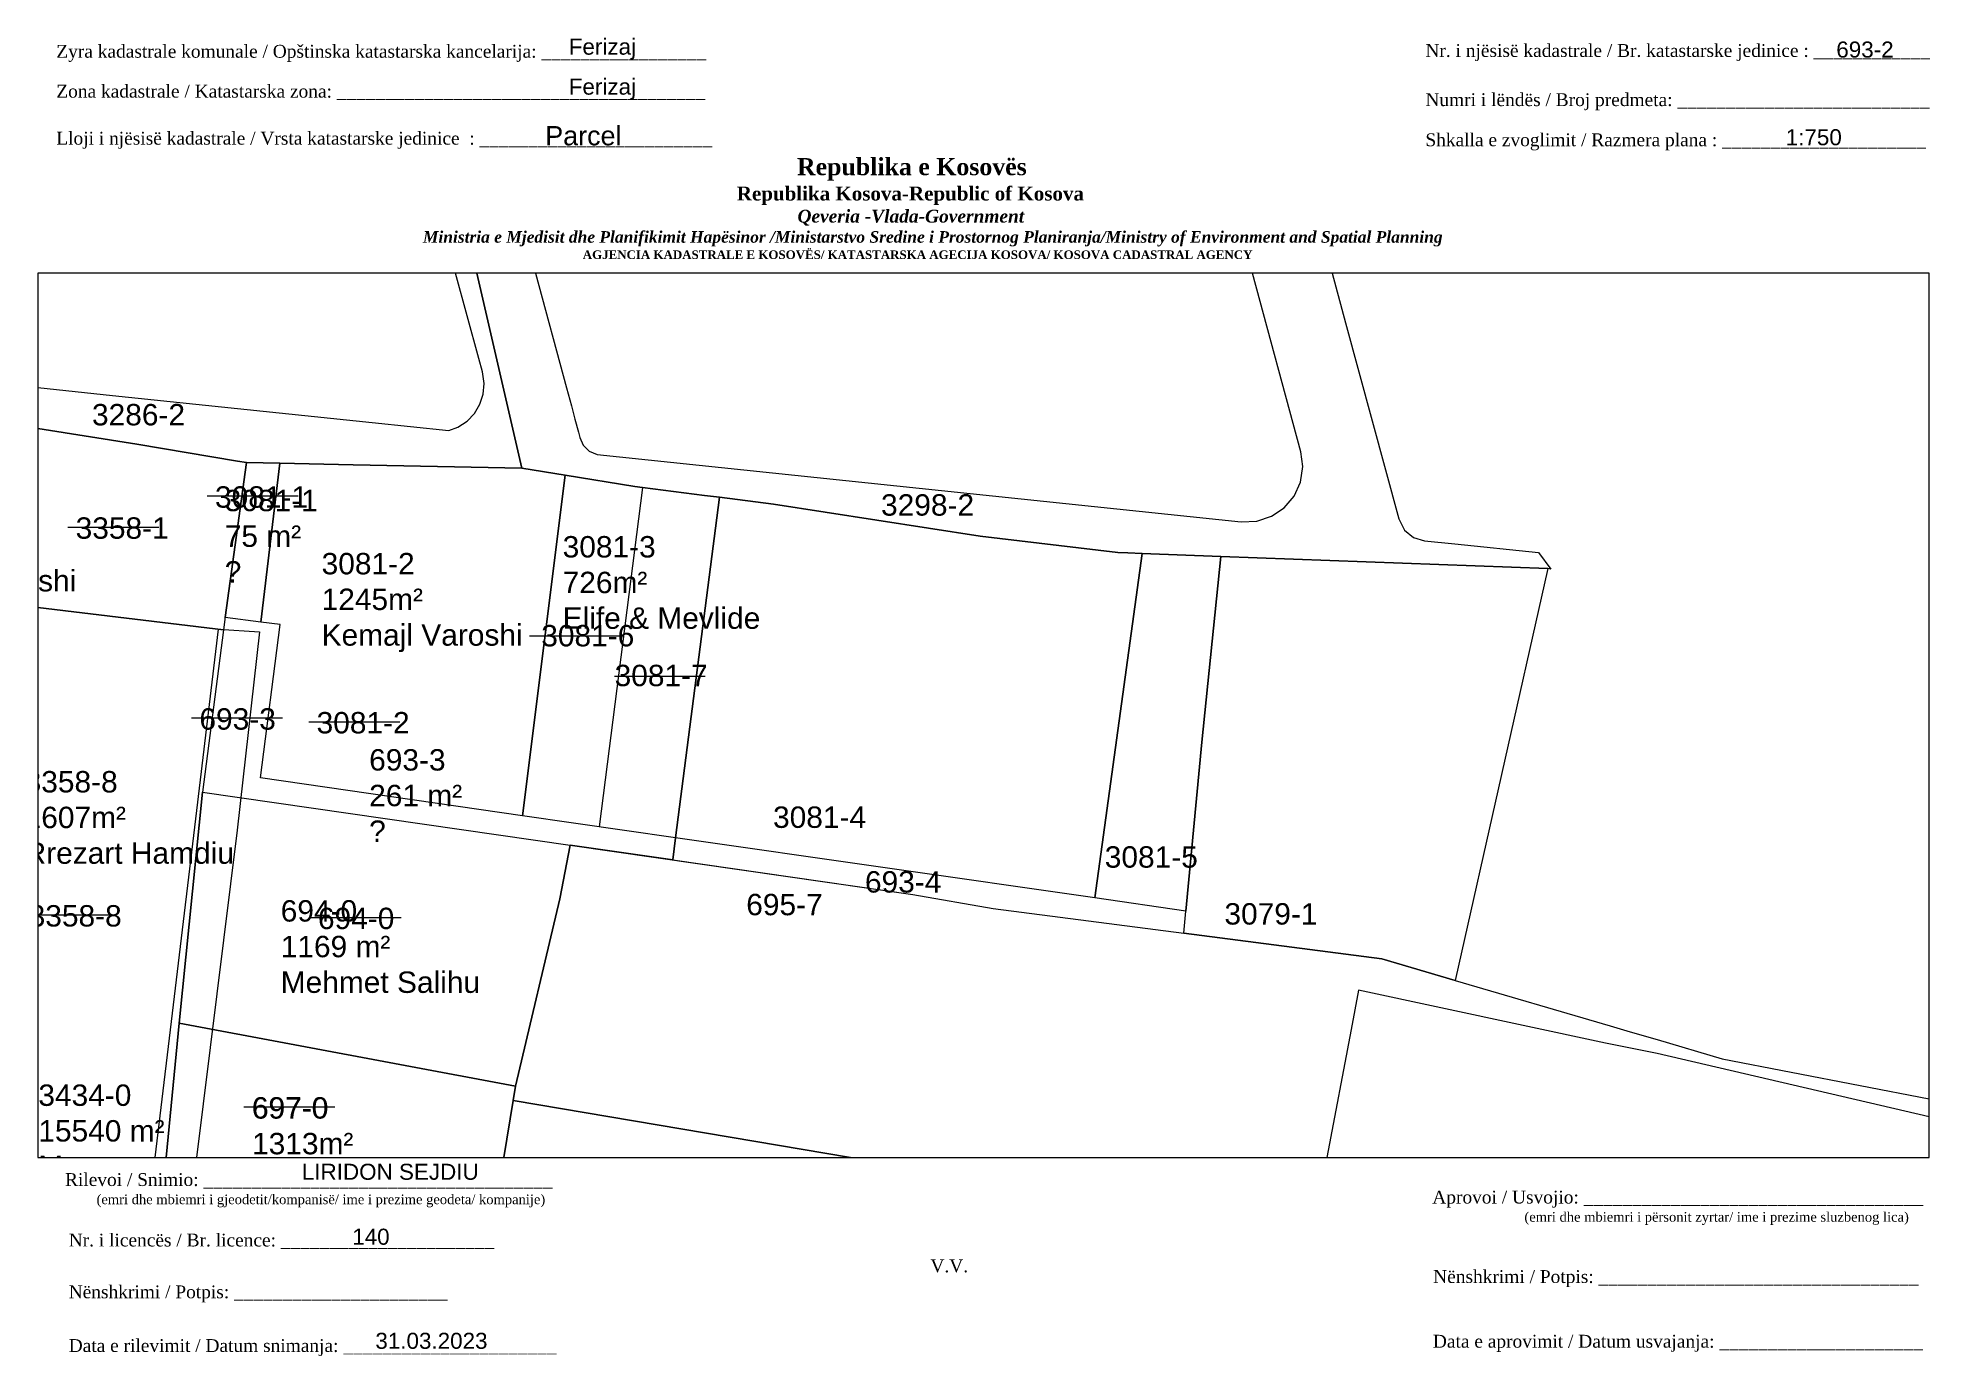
# Paper-space layout '693-2' of a CAD drawing. Header units: metres, sheet in millimetres. Extents: x 0 to 295, y 2 to 207.
# The model-space entities are those that its viewports show. They can reach past a viewport. Long polylines and large blocks are cut down to what shows.
import ezdxf

# ---------------------------------------------------------------- set-up
doc = ezdxf.new("R2010")
doc.units = ezdxf.units.M
doc.layers.get('0').update_dxf_attribs({"lineweight": 0})
for name, color, linetype, lineweight in [('Asfallt', 97, 'Continuous', 0), ('bashkimi symbol', 1, 'Continuous', 0), ('Korniza e jashtme', 7, 'Continuous', 0), ('Ndarjet', 1, 'Continuous', 0), ('nr Parcela baze', 7, 'Continuous', 0), ('Nr Parceles Baze', 7, 'Continuous', 0), ('Nr-Kojshi', 251, 'Continuous', 0), ('Parc-Kojshi', 251, 'Continuous', 0), ('Parc-Re', 1, 'Continuous', 0), ('Parcela Baze', 7, 'Continuous', 0), ('ParcRePo', 1, 'Continuous', 0)]:
    doc.layers.add(name, color=color, linetype=linetype, lineweight=lineweight)
doc.styles.get("Standard").update_dxf_attribs({"font": 'arial.ttf'})

msp = doc.modelspace()

# ---------------------------------------------------------------- linework, layer by layer
at = {"layer": 'Asfallt'}
msp.add_polyline3d([(7511399.58, 4692273.15, 619.92), (7511405.78, 4692324.59, 619.92), (7511408.3, 4692345.79, 619.96), (7511413.09, 4692345.49, 619.99), (7511410.51, 4692322.29, 620.02), (7511404.4, 4692273.17, 619.96)], dxfattribs=at)
at = {"layer": 'bashkimi symbol', "flags": 128}
for points in [[(7511406.99, 4692361.35), (7511417.61, 4692361.35)], [(7511390.71, 4692357.72), (7511401.33, 4692357.72)], [(7511444.64, 4692344.99), (7511455.25, 4692344.99)], [(7511454.57, 4692340.3), (7511465.19, 4692340.3)], [(7511405.17, 4692335.41), (7511415.79, 4692335.41)], [(7511418.86, 4692334.97), (7511429.48, 4692334.97)], [(7511419.02, 4692312.1), (7511429.64, 4692312.1)], [(7511411.29, 4692289.96), (7511421.91, 4692289.96)]]:
    msp.add_lwpolyline(points, dxfattribs=at)
at = {"layer": 'bashkimi symbol', "elevation": -619.81, "flags": 128}
msp.add_lwpolyline([(7511385.22, 4692312.4), (7511395.83, 4692312.4)], dxfattribs=at)
at = {"layer": 'Ndarjet', "flags": 128}
msp.add_lwpolyline([(7511461.72, 4692321.41), (7511461.39, 4692318.82)], dxfattribs=at)
at = {"layer": 'Parc-Kojshi', "flags": 128}
for points in [[(7511537.36, 4692391.24), (7511540, 4692381.57), (7511546.21, 4692358.67), (7511546.88, 4692357.37), (7511547.92, 4692356.51), (7511549.22, 4692356.11), (7511552.77, 4692355.74), (7511562.53, 4692354.74), (7511563.96, 4692352.81), (7511563.64, 4692352.88), (7511525.4, 4692354.28), (7511516.22, 4692354.63), (7511514.57, 4692354.69), (7511513.4, 4692354.73), (7511497.29, 4692356.64), (7511473.17, 4692360.4), (7511466.85, 4692361.2), (7511465.09, 4692361.42), (7511457.83, 4692362.34), (7511456.97, 4692362.45), (7511448.83, 4692363.77), (7511443.74, 4692364.6), (7511434.9, 4692403.06)], [(7511430.34, 4692442.71), (7511448.97, 4692373.99), (7511449.54, 4692371.88), (7511449.96, 4692370.32), (7511450.37, 4692368.8), (7511450.53, 4692368.2), (7511450.92, 4692367.29), (7511451.63, 4692366.58), (7511452.54, 4692366.19), (7511527.81, 4692358.34), (7511529.61, 4692358.41), (7511531.34, 4692358.97), (7511532.82, 4692359.96), (7511533.97, 4692361.31), (7511534.72, 4692362.96), (7511534.99, 4692364.81), (7511534.76, 4692366.51), (7511508.37, 4692463.86)], [(7511381.38, 4692374.62), (7511395.94, 4692373.1), (7511426.25, 4692369.94), (7511435.22, 4692369), (7511436.29, 4692369.39), (7511437.36, 4692370.09), (7511438.22, 4692370.98), (7511438.86, 4692372.06), (7511439.24, 4692373.25), (7511439.34, 4692374.49), (7511439.14, 4692375.87), (7511438.71, 4692377.4), (7511421.67, 4692440.29)], [(7511434.9, 4692403.06), (7511443.74, 4692364.6), (7511424.06, 4692365), (7511415.47, 4692365.18), (7511411.58, 4692365.25), (7511410.53, 4692365.42), (7511398.76, 4692367.39), (7511367.25, 4692372.38)], [(7511497.29, 4692356.64), (7511513.4, 4692354.73), (7511514.57, 4692354.69), (7511516.22, 4692354.63), (7511510.7, 4692314.38), (7511510.7, 4692314.37), (7511461.72, 4692321.41), (7511466.85, 4692361.2), (7511473.17, 4692360.4), (7511497.29, 4692356.64)], [(7511525.4, 4692354.28), (7511523.21, 4692332.57), (7511521.34, 4692312.84), (7511510.7, 4692314.37), (7511510.7, 4692314.38), (7511516.22, 4692354.63), (7511525.4, 4692354.28)], [(7511544.23, 4692307.25), (7511521.1, 4692310.25), (7511521.34, 4692312.84), (7511523.21, 4692332.57), (7511525.4, 4692354.28), (7511563.64, 4692352.88), (7511552.81, 4692304.73), (7511544.23, 4692307.25)], [(7511632.17, 4692283.22), (7511630.14, 4692283.7), (7511576.39, 4692296.18), (7511570.36, 4692297.39), (7511541.51, 4692303.58), (7511540.66, 4692298.99), (7511536.08, 4692275.04), (7511487.23, 4692283.19), (7511442.75, 4692290.68), (7511443.03, 4692292.38), (7511448.2, 4692314.28), (7511449.4, 4692320.55), (7511489.45, 4692314.77), (7511498.81, 4692313.15), (7511521.1, 4692310.25), (7511544.23, 4692307.25), (7511552.81, 4692304.73), (7511570.9, 4692299.42), (7511573.25, 4692298.73), (7511576.4, 4692297.81), (7511584.01, 4692295.58), (7511632.38, 4692286.2), (7511632.17, 4692283.22)], [(7511445.72, 4692263.63), (7511438.72, 4692265.22), (7511438.79, 4692267.09), (7511442.75, 4692290.68), (7511487.23, 4692283.19), (7511536.08, 4692275.04), (7511531.91, 4692254.02), (7511530.78, 4692248.79), (7511511.1, 4692252.37), (7511482.67, 4692257.27), (7511482.31, 4692257.33), (7511465.96, 4692260.2), (7511452.09, 4692262.62), (7511445.72, 4692263.63)]]:
    msp.add_lwpolyline(points, dxfattribs=at)
msp.add_lwpolyline([(7511461.72, 4692321.41), (7511461.39, 4692318.82), (7511489.45, 4692314.77), (7511498.81, 4692313.15), (7511521.1, 4692310.25), (7511521.34, 4692312.84), (7511510.7, 4692314.37)], close=True, dxfattribs=at)
at = {"layer": 'Parcela Baze', "flags": 128}
for points in [[(7511409.08, 4692347.16), (7511409.07, 4692347.1), (7511409.05, 4692346.92), (7511408.89, 4692345.69), (7511386.29, 4692348.44), (7511385.76, 4692343.5), (7511362.31, 4692346.91), (7511365, 4692372.24), (7511367.25, 4692372.38), (7511398.76, 4692367.39), (7511410.53, 4692365.42), (7511411.58, 4692365.25), (7511409.08, 4692347.16)], [(7511409.08, 4692347.16), (7511411.58, 4692365.25), (7511415.47, 4692365.18), (7511413.27, 4692346.62), (7511409.08, 4692347.16)], [(7511413.21, 4692328.4), (7511415.53, 4692346.32), (7511413.27, 4692346.62), (7511415.47, 4692365.18), (7511424.06, 4692365), (7511443.74, 4692364.6), (7511448.83, 4692363.77), (7511443.84, 4692323.97), (7511413.21, 4692328.4)], [(7511461.72, 4692321.41), (7511449.77, 4692323.12), (7511443.84, 4692323.97), (7511448.83, 4692363.77), (7511456.97, 4692362.45), (7511465.09, 4692361.42), (7511466.85, 4692361.2), (7511461.72, 4692321.41)], [(7511457.83, 4692362.34), (7511452.78, 4692322.69), (7511449.77, 4692323.12), (7511443.84, 4692323.97), (7511448.83, 4692363.77), (7511456.97, 4692362.45), (7511457.83, 4692362.34)], [(7511385.76, 4692343.5), (7511386.29, 4692348.44), (7511408.89, 4692345.69), (7511406.45, 4692326.75), (7511403.73, 4692299.74), (7511400.88, 4692270.86), (7511380.57, 4692273.57), (7511381.41, 4692283.74), (7511382.51, 4692297.23), (7511385.76, 4692343.5)], [(7511403.73, 4692299.74), (7511406.45, 4692326.75), (7511449.4, 4692320.55), (7511448.2, 4692314.28), (7511443.03, 4692292.38), (7511403.73, 4692299.74)], [(7511438.48, 4692258.63), (7511400.44, 4692266.38), (7511400.88, 4692270.86), (7511403.73, 4692299.74), (7511443.03, 4692292.38), (7511442.75, 4692290.68), (7511438.79, 4692267.09), (7511438.72, 4692265.22), (7511438.48, 4692258.63)]]:
    msp.add_lwpolyline(points, dxfattribs=at)
msp.add_lwpolyline([(7511449.77, 4692323.12), (7511443.84, 4692323.97), (7511413.21, 4692328.4), (7511415.53, 4692346.32), (7511413.27, 4692346.62), (7511409.08, 4692347.16), (7511409.07, 4692347.1), (7511409.05, 4692346.92), (7511408.89, 4692345.69), (7511406.45, 4692326.75), (7511449.4, 4692320.55), (7511461.39, 4692318.82), (7511461.72, 4692321.41)], close=True, dxfattribs=at)
at = {"layer": 'ParcRePo', "flags": 128}
msp.add_lwpolyline([(7511367.25, 4692372.38), (7511398.76, 4692367.39), (7511410.53, 4692365.42), (7511411.58, 4692365.25), (7511415.47, 4692365.18), (7511424.06, 4692365), (7511443.74, 4692364.6), (7511448.83, 4692363.77), (7511456.97, 4692362.45), (7511465.09, 4692361.42), (7511466.85, 4692361.2), (7511461.72, 4692321.41), (7511461.39, 4692318.82), (7511449.4, 4692320.55), (7511448.2, 4692314.28), (7511443.03, 4692292.38), (7511442.75, 4692290.68), (7511438.79, 4692267.09)], dxfattribs=at)

# ---------------------------------------------------------------- texts
at = {"layer": 'nr Parcela baze'}
for s, p in [('3081-1', (7511407.9, 4692359.98)), ('3358-1', (7511391.62, 4692356.35)), ('3081-6', (7511446.02, 4692343.77)), ('3081-7', (7511454.59, 4692339.12)), ('693-3', (7511406.08, 4692334.04)), ('3081-2', (7511419.77, 4692333.6)), ('3358-8', (7511386.13, 4692311.03, -619.81)), ('694-0', (7511419.93, 4692310.73)), ('697-0', (7511412.2, 4692288.59))]:
    msp.add_text(s, height=2.5, dxfattribs=at).set_placement(p)
at = {"layer": 'Nr Parceles Baze', "char_height": 2.5, "attachment_point": 1}
for s, insert, width in [('3081-1\\P75 m² \\P?', (7511409.04, 4692362.07), 23.2947), ('3358-1\\P1078 m² \\PValon Varoshi', (7511369.96, 4692361.03), 23.2947), ('3081-3\\P726m² \\PElife & Mevlide', (7511448.52, 4692356.66), 23.2947), ('3081-2\\P1245m² \\PKemajl Varoshi', (7511420.36, 4692354.69), 23.2947), ('693-3 261 m² ?', (7511425.91, 4692331.76), 10.9789), ('3358-8\\P1607m² \\PRrezart Hamdiu', (7511385.66, 4692329.2), 26.8493), ('694-0 \\P1169 m² \\PMehmet Salihu', (7511415.58, 4692314.11), 23.2947), ('697-0 \\P1313m² \\PMehmet Salihu', (7511412.23, 4692291.08), 23.2947)]:
    msp.add_mtext(s, dxfattribs=dict(at, insert=insert, width=width))
at = {"layer": 'Nr-Kojshi'}
for s, p in [('3286-2', (7511393.53, 4692369.6)), ('3298-2', (7511485.72, 4692359.05)), ('3081-4', (7511473.1, 4692322.56)), ('3081-5', (7511511.86, 4692317.91)), ('693-4', (7511483.84, 4692315)), ('695-7', (7511469.97, 4692312.35)), ('3079-1', (7511525.84, 4692311.26))]:
    msp.add_text(s, height=2.5, dxfattribs=at).set_placement(p)
at = {"layer": 'Parc-Re', "insert": (7511387.26, 4692292.57), "char_height": 2.5, "width": 23.2947, "attachment_point": 1}
msp.add_mtext('3434-0 \\P15540 m² \\PMacropous', dxfattribs=at)

psp = doc.layouts.new('693-2')

# ---------------------------------------------------------------- texts
for s, p in [('693-2', (280.34, 204.15)), ('LIRIDON SEJDIU ', (41.3, 29.28)), ('140', (49.15, 19.16)), ('31.03.2023', (52.75, 2.94))]:
    psp.add_text(s, height=2.5).set_placement(p)
for s, insert, char_height, width, attachment_point in [('Ferizaj', (88.12, 205.47), 2.5, 9.9735, 5), ('{\\fTimes New Roman|b0|i0|c0|p18;Nr. i njësisë kadastrale / Br. katastarske jedinice : ____________}', (216.33, 206.25), 2, 79.9484, 1), ('{\\fTimes New Roman|b0|i0|c0|p18;Zyra kadastrale komunale / Opštinska katastarska kancelarija: _________________}', (3.05, 206.13), 2, 100.6873, 1), ('Ferizaj', (88.12, 199.24), 2.5, 9.9735, 5), ('{\\fTimes New Roman|b0|i0|c0|p18;Zona kadastrale / Katastarska zona: ______________________________________}', (3.05, 199.91), 2, 100.6873, 1), ('{\\fTimes New Roman|b0|i0|c0|p18;Numri i lëndës / Broj predmeta: __________________________}', (216.33, 198.59), 2, 79.9484, 1), ('{\\fTimes New Roman|b0|i0|c0|p18;Lloji i njësisë kadastrale / Vrsta katastarske jedinice  : ________________________}', (3.05, 192.58), 2, 100.6873, 1), ('{\\fArial|b0|i0|c0|p34;Parcel}', (85.16, 191.95), 3, 11.2939, 5), ('{\\fTimes New Roman|b0|i0|c0|p18;Shkalla e zvoglimit / Razmera plana : _____________________}', (216.33, 192.34), 2, 79.9484, 1), ('1:750', (276.83, 191.72), 2.5, 10.1784, 5), ('\\pi77.297;{\\fBook Antiqua|b1|i0|c0|p18;\\H1.333x;Republika e Kosovës\\fTimes New Roman|b1|i0|c0|p18;\\P\\pi67.927;\\fBook Antiqua|b1|i0|c0|p18;\\H0.8125x;Republika Kosova-Republic of Kosova\\fTimes New Roman|b1|i0|c0|p18;\\P\\pi77.378;\\fBook Antiqua|b1|i1|c0|p18;\\H0.9233x;Qeveria -Vlada-Government \\P\\pi13.032,l6,t23.033;\\fTimes New Roman|b1|i1|c0|p18;\\H0.9x;Ministria e Mjedisit dhe Planifikimit Hapësinor /Ministarstvo Sredine i Prostornog Planiranja/Ministry of Environment and Spatial Planning\\P\\pi43.931,l0,tz;\\fBook Antiqua|b1|i0|c0|p18;\\H0.7406x;AGJENCIA KADASTRALE E KOSOVËS/ KATASTARSKA AGECIJA KOSOVA/ KOSOVA CADASTRAL AGENCY}', (41.13, 188.49), 2, 191.8237, 1), ('{\\fTimes New Roman|b0|i0|c0|p18;Rilevoi / Snimio: ____________________________________\\P     \\H0.75x;(emri dhe mbiemri i gjeodetit/kompanisë/ ime i prezime geodeta/ kompanije)}', (42.38, 27.65), 2, 74.7958, 5), ('{\\fTimes New Roman|b0|i0|c0|p18; Aprovoi / Usvojio: ___________________________________\\P                    \\H0.75x;(emri dhe mbiemri i përsonit zyrtar/ ime i prezime sluzbenog lica)}', (216.65, 27.58), 2, 83.344, 1), ('{\\fTimes New Roman|b0|i0|c0|p18;Nr. i licencës / Br. licence: ______________________\\P                                }', (4.98, 20.89), 2, 83.344, 1), ('{\\fTimes New Roman|b0|i0|c0|p18;V.V.                                 }', (142.16, 15.84), 2, 5.7076, 5), ('{\\fTimes New Roman|b0|i0|c0|p18; Nënshkrimi / Potpis: _________________________________}', (216.79, 15.2), 2, 83.344, 1), ('{\\fTimes New Roman|b0|i0|c0|p18;Nënshkrimi / Potpis: ______________________\\P                                 }', (4.98, 12.82), 2, 83.344, 1), ('{\\fTimes New Roman|b0|i0|c0|p18;Data e rilevimit / Datum snimanja: ______________________\\P                                 }', (4.98, 4.45), 2, 83.344, 1), ('{\\fTimes New Roman|b0|i0|c0|p18; Data e aprovimit / Datum usvajanja: _____________________}', (216.74, 5.12), 2, 83.344, 1)]:
    psp.add_mtext(s, dxfattribs=dict(insert=insert, char_height=char_height, width=width, attachment_point=attachment_point))

# ---------------------------------------------------------------- viewports
at = {"layer": 'Korniza e jashtme', "view_target_point": (370776.43, 310629.57)}
psp.add_viewport(center=(147.49, 101.65), size=(294.64, 137.7713), view_center_point=(7140721.26, 4381706.14), view_height=103.3285, dxfattribs=at)

doc.saveas('drawing.dxf')
